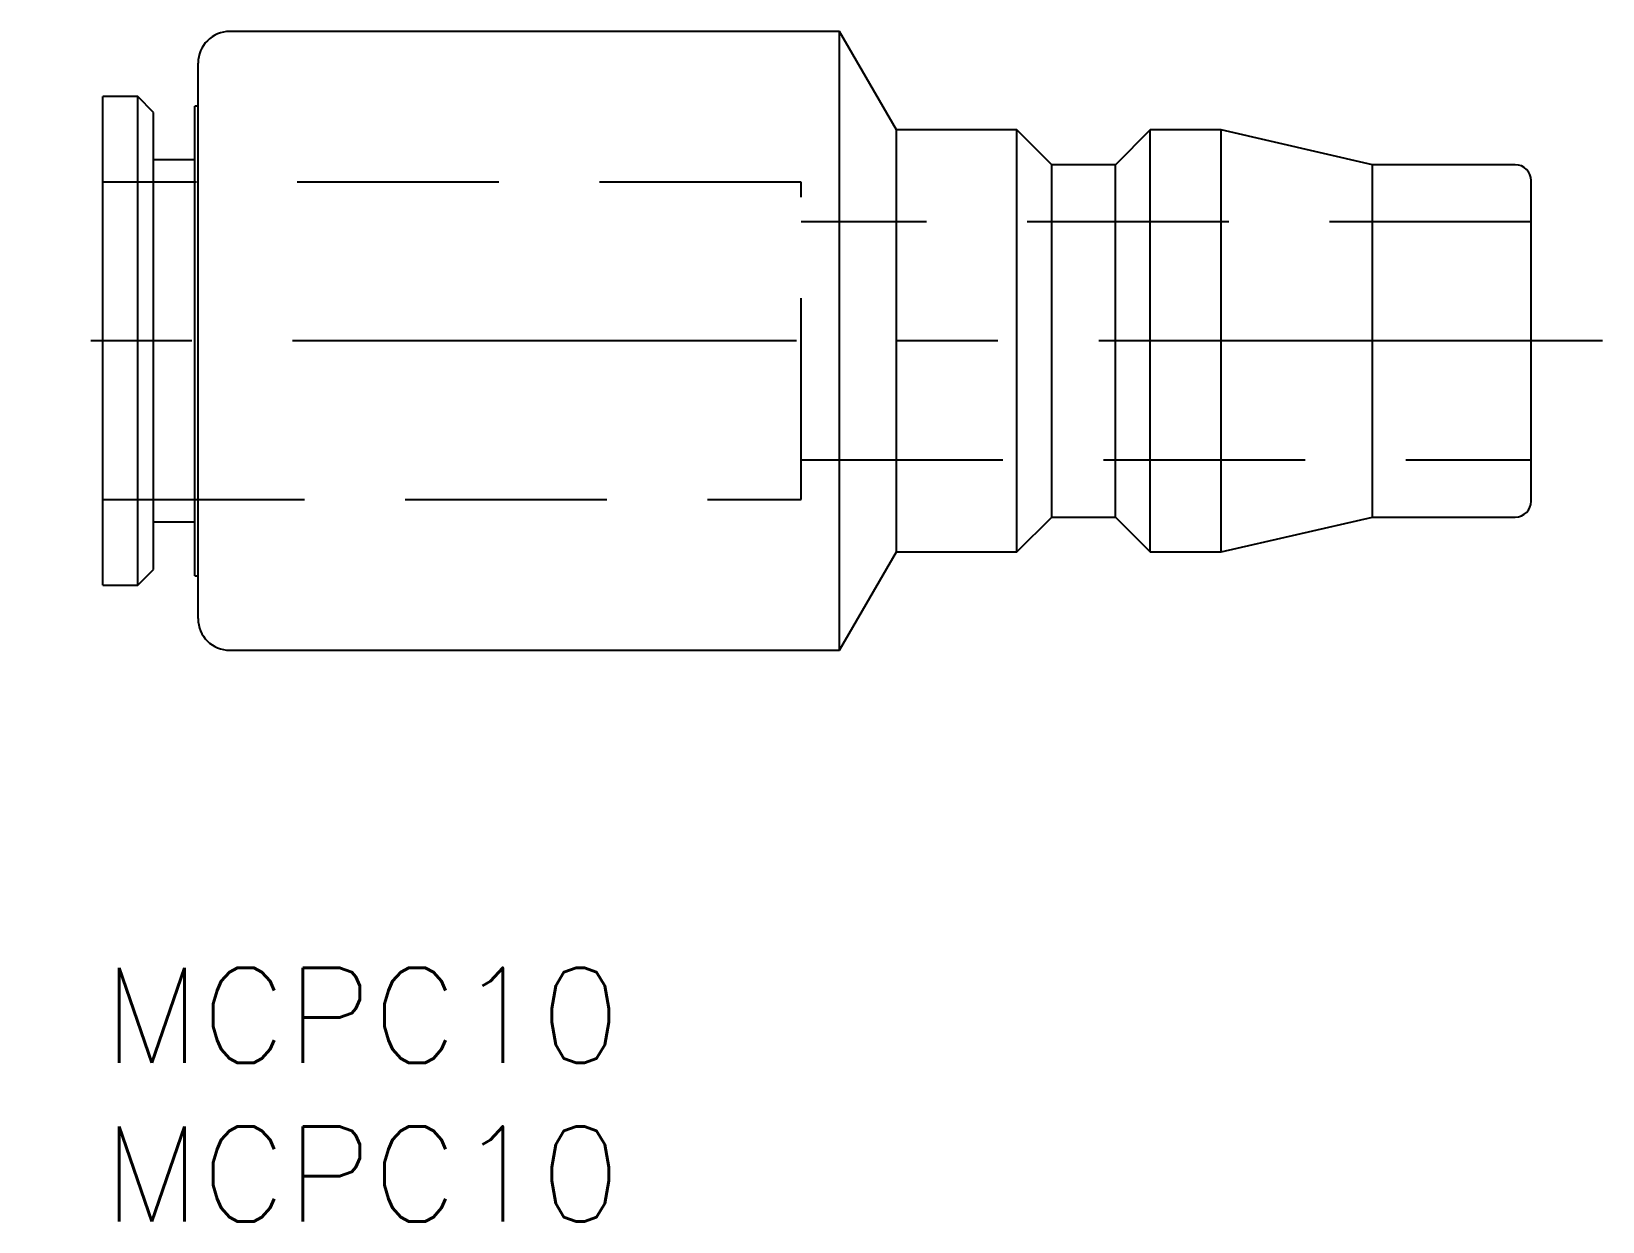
# Model space of a CAD drawing. Extents: x -2.3 to 47.2, y -8 to 29.5.
import ezdxf

# ---------------------------------------------------------------- set-up
doc = ezdxf.new("R2010")
doc.units = 0
doc.header["$LTSCALE"] = 0.5
doc.linetypes.add('CENTER', pattern=[50.8, 31.75, -6.35, 6.35, -6.35])
doc.linetypes.add('DASHED', pattern=[19.05, 12.7, -6.35])
for name, color, linetype in [('MSM_CENTER', 1, 'CENTER'), ('MSM_CONTINUOUS', 7, 'CONTINUOUS'), ('MSM_DASHED', 4, 'DASHED'), ('MSM_PART_NUMBER', 7, 'CONTINUOUS')]:
    doc.layers.add(name, color=color, linetype=linetype)
doc.styles.get("Standard").update_dxf_attribs({"font": 'txt.shx', "height": 3, "bigfont": 'bigfont.shx'})

msp = doc.modelspace()

# ---------------------------------------------------------------- linework, layer by layer
at = {"layer": 'MSM_CENTER'}
msp.add_line((47.25, 19.75), (-2.25, 19.75), dxfattribs=at)
at = {"layer": 'MSM_CONTINUOUS'}
for p, q in [((23.21, 29.5), (4, 29.5)), ((23.21, 10), (23.21, 29.5)), ((25, 26.4), (23.21, 29.5)), ((3, 11), (3, 28.5)), ((0, 12.05), (0, 27.45)), ((1.1, 27.45), (0, 27.45)), ((1.6, 26.95), (1.1, 27.45)), ((1.1, 12.05), (1.1, 27.45)), ((1.6, 12.55), (1.6, 26.95)), ((2.9, 12.35), (2.9, 27.15)), ((3, 27.15), (2.9, 27.15)), ((28.8, 26.4), (25, 26.4)), ((25, 13.1), (25, 26.4)), ((29.9, 25.3), (28.8, 26.4)), ((28.8, 13.1), (28.8, 26.4)), ((33, 26.4), (31.9, 25.3)), ((33, 13.1), (33, 26.4)), ((35.235, 26.4), (33, 26.4)), ((35.235, 13.1), (35.235, 26.4)), ((40, 25.3), (35.235, 26.4)), ((2.9, 25.45), (1.6, 25.45)), ((31.9, 25.3), (29.9, 25.3)), ((29.9, 14.2), (29.9, 25.3)), ((31.9, 14.2), (31.9, 25.3)), ((44.5, 25.3), (40, 25.3)), ((40, 14.2), (40, 25.3)), ((45, 14.7), (45, 24.8)), ((1.6, 14.05), (2.9, 14.05)), ((28.8, 13.1), (29.9, 14.2)), ((29.9, 14.2), (31.9, 14.2)), ((31.9, 14.2), (33, 13.1)), ((35.235, 13.1), (40, 14.2)), ((40, 14.2), (44.5, 14.2)), ((23.21, 10), (25, 13.1)), ((25, 13.1), (28.8, 13.1)), ((33, 13.1), (35.235, 13.1)), ((1.1, 12.05), (1.6, 12.55)), ((0, 12.05), (1.1, 12.05)), ((2.9, 12.35), (3, 12.35)), ((4, 10), (23.21, 10))]:
    msp.add_line(p, q, dxfattribs=at)
for centre, radius, start, end in [((4, 28.5), 1, 90, 180), ((44.5, 24.8), 0.5, 0, 90), ((44.5, 14.7), 0.5, 270, 0), ((4, 11), 1, 180, 270)]:
    msp.add_arc(centre, radius, start, end, dxfattribs=at)
at = {"layer": 'MSM_DASHED'}
for p, q in [((22, 24.75), (0, 24.75)), ((22, 14.75), (22, 24.75)), ((45, 23.5), (22, 23.5)), ((22, 16), (45, 16)), ((0, 14.75), (22, 14.75))]:
    msp.add_line(p, q, dxfattribs=at)

# ---------------------------------------------------------------- texts
at = {"layer": 'MSM_PART_NUMBER'}
for p in [(0, -3), (0, -8)]:
    msp.add_text('MCPC10', height=3, dxfattribs=at).set_placement(p)

doc.saveas('drawing.dxf')
